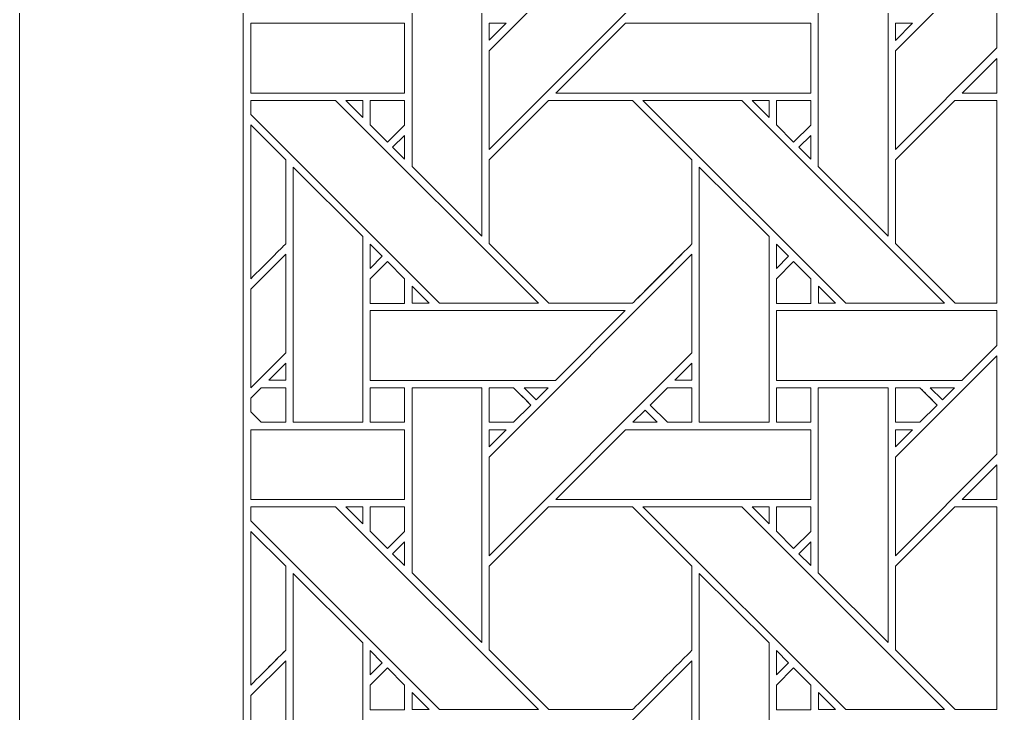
# Model space of a CAD drawing. Header units: inches. Extents: x 4.9 to 19.9, y 3.1 to 15.1.
# Drawn here: x 4.883 to 7.173, y 7.426 to 9.046 of the extents above; entities that cross this region are included whole.
import ezdxf

# ---------------------------------------------------------------- set-up
doc = ezdxf.new("R2010")
doc.units = ezdxf.units.IN
doc.header["$MEASUREMENT"] = 0
doc.layers.add('Design', color=7, linetype='Continuous', lineweight=0)

msp = doc.modelspace()

# ---------------------------------------------------------------- linework, layer by layer
at = {"layer": 'Design'}
for points, knots in [([(4.8829, 15.0948), (4.8829, 15.0948), (4.8829, 3.0948), (4.8829, 3.0948), (4.8829, 3.0948), (19.8829, 3.0948), (19.8829, 3.0948), (19.8829, 3.0948), (19.8829, 15.0948), (19.8829, 15.0948), (19.8829, 15.0948), (4.8829, 15.0948), (4.8829, 15.0948)], [0, 0, 0, 0, 1, 1, 1, 2, 2, 2, 3, 3, 3, 4, 4, 4, 4]), ([(5.4052, 14.5679), (5.4052, 14.5679), (5.4052, 3.6216), (5.4052, 3.6216), (5.4052, 3.6216), (19.3605, 3.6216), (19.3605, 3.6216), (19.3605, 3.6216), (19.3605, 14.5679), (19.3605, 14.5679), (19.3605, 14.5679), (5.4052, 14.5679), (5.4052, 14.5679)], [0, 0, 0, 0, 1, 1, 1, 2, 2, 2, 3, 3, 3, 4, 4, 4, 4]), ([(5.9793, 8.9731), (5.9793, 8.9731), (6.453, 9.4467), (6.453, 9.4467), (6.453, 9.4467), (6.453, 9.2166), (6.453, 9.2166), (6.453, 9.2166), (5.9793, 8.743), (5.9793, 8.743), (5.9793, 8.743), (5.9793, 8.9731), (5.9793, 8.9731)], [0, 0, 0, 0, 1, 1, 1, 2, 2, 2, 3, 3, 3, 4, 4, 4, 4]), ([(6.928, 8.743), (6.928, 8.743), (6.928, 8.9731), (6.928, 8.9731), (6.928, 8.9731), (7.1648, 9.2098), (7.1648, 9.2098), (7.1648, 9.2098), (7.1648, 8.9798), (7.1648, 8.9798), (7.1648, 8.9798), (6.928, 8.743), (6.928, 8.743)], [0, 0, 0, 0, 1, 1, 1, 2, 2, 2, 3, 3, 3, 4, 4, 4, 4]), ([(5.9622, 9.1352), (5.9622, 9.1352), (5.9622, 8.5401), (5.9622, 8.5401), (5.9622, 8.5401), (5.7992, 8.703), (5.7992, 8.703), (5.7992, 8.703), (5.7992, 9.1352), (5.7992, 9.1352), (5.7992, 9.1352), (5.9622, 9.1352), (5.9622, 9.1352)], [0, 0, 0, 0, 1, 1, 1, 2, 2, 2, 3, 3, 3, 4, 4, 4, 4]), ([(6.9109, 9.1352), (6.9109, 9.1352), (6.9109, 8.5401), (6.9109, 8.5401), (6.9109, 8.5401), (6.748, 8.703), (6.748, 8.703), (6.748, 8.703), (6.748, 9.1352), (6.748, 9.1352), (6.748, 9.1352), (6.9109, 9.1352), (6.9109, 9.1352)], [0, 0, 0, 0, 1, 1, 1, 2, 2, 2, 3, 3, 3, 4, 4, 4, 4]), ([(5.4228, 9.0373), (5.4228, 9.0373), (5.7817, 9.0373), (5.7817, 9.0373), (5.7817, 9.0373), (5.7817, 8.8745), (5.7817, 8.8745), (5.7817, 8.8745), (5.4228, 8.8745), (5.4228, 8.8745), (5.4228, 8.8745), (5.4228, 9.0373), (5.4228, 9.0373)], [0, 0, 0, 0, 1, 1, 1, 2, 2, 2, 3, 3, 3, 4, 4, 4, 4]), ([(6.0191, 9.0373), (6.0191, 9.0373), (5.9793, 8.9975), (5.9793, 8.9975), (5.9793, 8.9975), (5.9793, 9.0373), (5.9793, 9.0373), (5.9793, 9.0373), (6.0191, 9.0373), (6.0191, 9.0373)], [0, 0, 0, 0, 1, 1, 1, 2, 2, 2, 3, 3, 3, 3]), ([(6.298, 9.0373), (6.298, 9.0373), (6.7304, 9.0373), (6.7304, 9.0373), (6.7304, 9.0373), (6.7304, 8.8745), (6.7304, 8.8745), (6.7304, 8.8745), (6.1351, 8.8745), (6.1351, 8.8745), (6.1351, 8.8745), (6.298, 9.0373), (6.298, 9.0373)], [0, 0, 0, 0, 1, 1, 1, 2, 2, 2, 3, 3, 3, 4, 4, 4, 4]), ([(6.9679, 9.0373), (6.9679, 9.0373), (6.928, 8.9974), (6.928, 8.9974), (6.928, 8.9974), (6.928, 9.0373), (6.928, 9.0373), (6.928, 9.0373), (6.9679, 9.0373), (6.9679, 9.0373)], [0, 0, 0, 0, 1, 1, 1, 2, 2, 2, 3, 3, 3, 3]), ([(7.1648, 8.9554), (7.1648, 8.9554), (7.1648, 8.8745), (7.1648, 8.8745), (7.1648, 8.8745), (7.0839, 8.8745), (7.0839, 8.8745), (7.0839, 8.8745), (7.1648, 8.9554), (7.1648, 8.9554)], [0, 0, 0, 0, 1, 1, 1, 2, 2, 2, 3, 3, 3, 3]), ([(5.4228, 8.8573), (5.4228, 8.8573), (5.6207, 8.8573), (5.6207, 8.8573), (5.6207, 8.8573), (6.0943, 8.3837), (6.0943, 8.3837), (6.0943, 8.3837), (5.8633, 8.3837), (5.8633, 8.3837), (5.8633, 8.3837), (5.4228, 8.8242), (5.4228, 8.8242), (5.4228, 8.8242), (5.4228, 8.8573), (5.4228, 8.8573)], [0, 0, 0, 0, 1, 1, 1, 2, 2, 2, 3, 3, 3, 4, 4, 4, 5, 5, 5, 5]), ([(5.6842, 8.8573), (5.6842, 8.8573), (5.6842, 8.8175), (5.6842, 8.8175), (5.6842, 8.8175), (5.6448, 8.8573), (5.6448, 8.8573), (5.6448, 8.8573), (5.6842, 8.8573), (5.6842, 8.8573)], [0, 0, 0, 0, 1, 1, 1, 2, 2, 2, 3, 3, 3, 3]), ([(5.7014, 8.8001), (5.7014, 8.8001), (5.7014, 8.8573), (5.7014, 8.8573), (5.7014, 8.8573), (5.7816, 8.8573), (5.7816, 8.8573), (5.7816, 8.8573), (5.7816, 8.7997), (5.7816, 8.7997), (5.7816, 8.7997), (5.7417, 8.7598), (5.7417, 8.7598), (5.7417, 8.7598), (5.7014, 8.8001), (5.7014, 8.8001)], [0, 0, 0, 0, 1, 1, 1, 2, 2, 2, 3, 3, 3, 4, 4, 4, 5, 5, 5, 5]), ([(5.7417, 8.7598), (5.7417, 8.7598), (5.7014, 8.8001), (5.7014, 8.8001), (5.7014, 8.8001), (5.7014, 8.8573), (5.7014, 8.8573), (5.7014, 8.8573), (5.7816, 8.8573), (5.7816, 8.8573), (5.7816, 8.8573), (5.7816, 8.7997), (5.7816, 8.7997), (5.7816, 8.7997), (5.7417, 8.7598), (5.7417, 8.7598)], [0, 0, 0, 0, 1, 1, 1, 2, 2, 2, 3, 3, 3, 4, 4, 4, 5, 5, 5, 5]), ([(6.3142, 8.3837), (6.3142, 8.3837), (6.1185, 8.3837), (6.1185, 8.3837), (6.1185, 8.3837), (5.9792, 8.5229), (5.9792, 8.5229), (5.9792, 8.5229), (5.9792, 8.7186), (5.9792, 8.7186), (5.9792, 8.7186), (6.1179, 8.8573), (6.1179, 8.8573), (6.1179, 8.8573), (6.3142, 8.8573), (6.3142, 8.8573), (6.3142, 8.8573), (6.4529, 8.7186), (6.4529, 8.7186), (6.4529, 8.7186), (6.4529, 8.5224), (6.4529, 8.5224), (6.4351, 8.5045), (6.3232, 8.3927), (6.3142, 8.3837)], [0, 0, 0, 0, 1, 1, 1, 2, 2, 2, 3, 3, 3, 4, 4, 4, 5, 5, 5, 6, 6, 6, 7, 7, 7, 8, 8, 8, 8]), ([(5.9792, 8.7186), (5.9792, 8.7186), (6.1179, 8.8573), (6.1179, 8.8573), (6.1179, 8.8573), (6.3142, 8.8573), (6.3142, 8.8573), (6.3142, 8.8573), (6.4529, 8.7186), (6.4529, 8.7186), (6.4529, 8.7186), (6.4529, 8.5224), (6.4529, 8.5224), (6.4349, 8.5042), (6.323, 8.3925), (6.3142, 8.3837), (6.3142, 8.3837), (6.1185, 8.3837), (6.1185, 8.3837), (6.1185, 8.3837), (5.9792, 8.5229), (5.9792, 8.5229), (5.9792, 8.5229), (5.9792, 8.7186), (5.9792, 8.7186)], [0, 0, 0, 0, 1, 1, 1, 2, 2, 2, 3, 3, 3, 4, 4, 4, 5, 5, 5, 6, 6, 6, 7, 7, 7, 8, 8, 8, 8]), ([(6.5694, 8.8573), (6.5694, 8.8573), (7.043, 8.3837), (7.043, 8.3837), (7.043, 8.3837), (6.812, 8.3837), (6.812, 8.3837), (6.812, 8.3837), (6.3385, 8.8573), (6.3385, 8.8573), (6.3385, 8.8573), (6.5694, 8.8573), (6.5694, 8.8573)], [0, 0, 0, 0, 1, 1, 1, 2, 2, 2, 3, 3, 3, 4, 4, 4, 4]), ([(6.633, 8.8573), (6.633, 8.8573), (6.633, 8.8175), (6.633, 8.8175), (6.633, 8.8175), (6.5935, 8.8573), (6.5935, 8.8573), (6.5935, 8.8573), (6.633, 8.8573), (6.633, 8.8573)], [0, 0, 0, 0, 1, 1, 1, 2, 2, 2, 3, 3, 3, 3]), ([(6.6501, 8.8001), (6.6501, 8.8001), (6.6501, 8.8573), (6.6501, 8.8573), (6.6501, 8.8573), (6.7304, 8.8573), (6.7304, 8.8573), (6.7304, 8.8573), (6.7304, 8.7997), (6.7304, 8.7997), (6.7304, 8.7997), (6.6904, 8.7598), (6.6904, 8.7598), (6.6904, 8.7598), (6.6501, 8.8001), (6.6501, 8.8001)], [0, 0, 0, 0, 1, 1, 1, 2, 2, 2, 3, 3, 3, 4, 4, 4, 5, 5, 5, 5]), ([(6.6904, 8.7598), (6.6904, 8.7598), (6.6501, 8.8001), (6.6501, 8.8001), (6.6501, 8.8001), (6.6501, 8.8573), (6.6501, 8.8573), (6.6501, 8.8573), (6.7304, 8.8573), (6.7304, 8.8573), (6.7304, 8.8573), (6.7304, 8.7997), (6.7304, 8.7997), (6.7304, 8.7997), (6.6904, 8.7598), (6.6904, 8.7598)], [0, 0, 0, 0, 1, 1, 1, 2, 2, 2, 3, 3, 3, 4, 4, 4, 5, 5, 5, 5]), ([(7.0667, 8.8573), (7.0667, 8.8573), (7.1648, 8.8573), (7.1648, 8.8573), (7.1648, 8.8573), (7.1648, 8.3837), (7.1648, 8.3837), (7.1648, 8.3837), (7.0672, 8.3837), (7.0672, 8.3837), (7.0672, 8.3837), (6.928, 8.5229), (6.928, 8.5229), (6.928, 8.5229), (6.928, 8.7186), (6.928, 8.7186), (6.928, 8.7186), (7.0667, 8.8573), (7.0667, 8.8573)], [0, 0, 0, 0, 1, 1, 1, 2, 2, 2, 3, 3, 3, 4, 4, 4, 5, 5, 5, 6, 6, 6, 6]), ([(6.928, 8.7186), (6.928, 8.7186), (7.0667, 8.8573), (7.0667, 8.8573), (7.0667, 8.8573), (7.1648, 8.8573), (7.1648, 8.8573), (7.1648, 8.8573), (7.1648, 8.3837), (7.1648, 8.3837), (7.1648, 8.3837), (7.0672, 8.3837), (7.0672, 8.3837), (7.0672, 8.3837), (6.928, 8.5229), (6.928, 8.5229), (6.928, 8.5229), (6.928, 8.7186), (6.928, 8.7186)], [0, 0, 0, 0, 1, 1, 1, 2, 2, 2, 3, 3, 3, 4, 4, 4, 5, 5, 5, 6, 6, 6, 6]), ([(5.4228, 8.8), (5.4228, 8.8), (5.5042, 8.7186), (5.5042, 8.7186), (5.5042, 8.7186), (5.5042, 8.5224), (5.5042, 8.5224), (5.4944, 8.5126), (5.4566, 8.4748), (5.4228, 8.441), (5.4228, 8.441), (5.4228, 8.8), (5.4228, 8.8)], [0, 0, 0, 0, 1, 1, 1, 2, 2, 2, 3, 3, 3, 4, 4, 4, 4]), ([(5.4228, 8.8), (5.4228, 8.8), (5.5042, 8.7186), (5.5042, 8.7186), (5.5042, 8.7186), (5.5042, 8.5224), (5.5042, 8.5224), (5.4944, 8.5125), (5.4566, 8.4747), (5.4228, 8.441), (5.4228, 8.441), (5.4228, 8.8), (5.4228, 8.8)], [0, 0, 0, 0, 1, 1, 1, 2, 2, 2, 3, 3, 3, 4, 4, 4, 4]), ([(5.7817, 8.7755), (5.7817, 8.7755), (5.7817, 8.7203), (5.7817, 8.7203), (5.7817, 8.7203), (5.7539, 8.7477), (5.7539, 8.7477), (5.7539, 8.7477), (5.7817, 8.7755), (5.7817, 8.7755)], [0, 0, 0, 0, 1, 1, 1, 2, 2, 2, 3, 3, 3, 3]), ([(6.7304, 8.7755), (6.7304, 8.7755), (6.7304, 8.7203), (6.7304, 8.7203), (6.7304, 8.7203), (6.7027, 8.7477), (6.7027, 8.7477), (6.7027, 8.7477), (6.7304, 8.7755), (6.7304, 8.7755)], [0, 0, 0, 0, 1, 1, 1, 2, 2, 2, 3, 3, 3, 3]), ([(5.6841, 8.5394), (5.6841, 8.5394), (5.6841, 8.1057), (5.6841, 8.1057), (5.6841, 8.1057), (5.5214, 8.1057), (5.5214, 8.1057), (5.5214, 8.1057), (5.5214, 8.7015), (5.5214, 8.7015), (5.5214, 8.7015), (5.6841, 8.5394), (5.6841, 8.5394)], [0, 0, 0, 0, 1, 1, 1, 2, 2, 2, 3, 3, 3, 4, 4, 4, 4]), ([(6.6329, 8.5394), (6.6329, 8.5394), (6.6329, 8.1057), (6.6329, 8.1057), (6.6329, 8.1057), (6.4701, 8.1057), (6.4701, 8.1057), (6.4701, 8.1057), (6.4701, 8.7015), (6.4701, 8.7015), (6.4701, 8.7015), (6.6329, 8.5394), (6.6329, 8.5394)], [0, 0, 0, 0, 1, 1, 1, 2, 2, 2, 3, 3, 3, 4, 4, 4, 4]), ([(5.7015, 8.4651), (5.7015, 8.4651), (5.7015, 8.5219), (5.7015, 8.5219), (5.7015, 8.5219), (5.7296, 8.4933), (5.7296, 8.4933), (5.7296, 8.4933), (5.7015, 8.4651), (5.7015, 8.4651)], [0, 0, 0, 0, 1, 1, 1, 2, 2, 2, 3, 3, 3, 3]), ([(6.6502, 8.4651), (6.6502, 8.4651), (6.6502, 8.5219), (6.6502, 8.5219), (6.6502, 8.5219), (6.6784, 8.4933), (6.6784, 8.4933), (6.6784, 8.4933), (6.6502, 8.4651), (6.6502, 8.4651)], [0, 0, 0, 0, 1, 1, 1, 2, 2, 2, 3, 3, 3, 3]), ([(5.4228, 8.4165), (5.4228, 8.4165), (5.5042, 8.498), (5.5042, 8.498), (5.5042, 8.498), (5.5042, 8.2679), (5.5042, 8.2679), (5.5042, 8.2679), (5.4228, 8.1865), (5.4228, 8.1865), (5.4228, 8.1865), (5.4228, 8.4165), (5.4228, 8.4165)], [0, 0, 0, 0, 1, 1, 1, 2, 2, 2, 3, 3, 3, 4, 4, 4, 4]), ([(5.9793, 8.0244), (5.9793, 8.0244), (6.453, 8.498), (6.453, 8.498), (6.453, 8.498), (6.453, 8.2679), (6.453, 8.2679), (6.453, 8.2679), (5.9793, 7.7943), (5.9793, 7.7943), (5.9793, 7.7943), (5.9793, 8.0244), (5.9793, 8.0244)], [0, 0, 0, 0, 1, 1, 1, 2, 2, 2, 3, 3, 3, 4, 4, 4, 4]), ([(5.782, 8.3834), (5.782, 8.3834), (5.7014, 8.3834), (5.7014, 8.3834), (5.7014, 8.3834), (5.7014, 8.4407), (5.7014, 8.4407), (5.7014, 8.4407), (5.7417, 8.4811), (5.7417, 8.4811), (5.7417, 8.4811), (5.782, 8.4407), (5.782, 8.4407), (5.782, 8.4407), (5.782, 8.3834), (5.782, 8.3834)], [0, 0, 0, 0, 1, 1, 1, 2, 2, 2, 3, 3, 3, 4, 4, 4, 5, 5, 5, 5]), ([(5.7417, 8.4811), (5.7417, 8.4811), (5.782, 8.4407), (5.782, 8.4407), (5.782, 8.4407), (5.782, 8.3834), (5.782, 8.3834), (5.782, 8.3834), (5.7014, 8.3834), (5.7014, 8.3834), (5.7014, 8.3834), (5.7014, 8.4407), (5.7014, 8.4407), (5.7014, 8.4407), (5.7417, 8.4811), (5.7417, 8.4811)], [0, 0, 0, 0, 1, 1, 1, 2, 2, 2, 3, 3, 3, 4, 4, 4, 5, 5, 5, 5]), ([(6.7308, 8.3834), (6.7308, 8.3834), (6.6501, 8.3834), (6.6501, 8.3834), (6.6501, 8.3834), (6.6501, 8.4407), (6.6501, 8.4407), (6.6501, 8.4407), (6.6904, 8.4811), (6.6904, 8.4811), (6.6904, 8.4811), (6.7308, 8.4407), (6.7308, 8.4407), (6.7308, 8.4407), (6.7308, 8.3834), (6.7308, 8.3834)], [0, 0, 0, 0, 1, 1, 1, 2, 2, 2, 3, 3, 3, 4, 4, 4, 5, 5, 5, 5]), ([(6.6904, 8.4811), (6.6904, 8.4811), (6.7308, 8.4407), (6.7308, 8.4407), (6.7308, 8.4407), (6.7308, 8.3834), (6.7308, 8.3834), (6.7308, 8.3834), (6.6501, 8.3834), (6.6501, 8.3834), (6.6501, 8.3834), (6.6501, 8.4407), (6.6501, 8.4407), (6.6501, 8.4407), (6.6904, 8.4811), (6.6904, 8.4811)], [0, 0, 0, 0, 1, 1, 1, 2, 2, 2, 3, 3, 3, 4, 4, 4, 5, 5, 5, 5]), ([(5.7994, 8.3837), (5.7994, 8.3837), (5.7994, 8.4235), (5.7994, 8.4235), (5.7994, 8.4235), (5.8391, 8.3837), (5.8391, 8.3837), (5.8391, 8.3837), (5.7994, 8.3837), (5.7994, 8.3837)], [0, 0, 0, 0, 1, 1, 1, 2, 2, 2, 3, 3, 3, 3]), ([(6.7481, 8.3837), (6.7481, 8.3837), (6.7481, 8.4235), (6.7481, 8.4235), (6.7481, 8.4235), (6.7878, 8.3837), (6.7878, 8.3837), (6.7878, 8.3837), (6.7481, 8.3837), (6.7481, 8.3837)], [0, 0, 0, 0, 1, 1, 1, 2, 2, 2, 3, 3, 3, 3]), ([(5.7015, 8.2037), (5.7015, 8.2037), (5.7015, 8.3664), (5.7015, 8.3664), (5.7015, 8.3664), (6.2972, 8.3664), (6.2972, 8.3664), (6.2972, 8.3664), (6.1344, 8.2037), (6.1344, 8.2037), (6.1344, 8.2037), (5.7015, 8.2037), (5.7015, 8.2037)], [0, 0, 0, 0, 1, 1, 1, 2, 2, 2, 3, 3, 3, 4, 4, 4, 4]), ([(6.6502, 8.2037), (6.6502, 8.2037), (6.6502, 8.3664), (6.6502, 8.3664), (6.6502, 8.3664), (7.1648, 8.3664), (7.1648, 8.3664), (7.1648, 8.3664), (7.1648, 8.2854), (7.1648, 8.2854), (7.1648, 8.2854), (7.0832, 8.2037), (7.0832, 8.2037), (7.0832, 8.2037), (6.6502, 8.2037), (6.6502, 8.2037)], [0, 0, 0, 0, 1, 1, 1, 2, 2, 2, 3, 3, 3, 4, 4, 4, 5, 5, 5, 5]), ([(6.928, 7.7943), (6.928, 7.7943), (6.928, 8.0244), (6.928, 8.0244), (6.928, 8.0244), (7.1648, 8.2611), (7.1648, 8.2611), (7.1648, 8.2611), (7.1648, 8.031), (7.1648, 8.031), (7.1648, 8.031), (6.928, 7.7943), (6.928, 7.7943)], [0, 0, 0, 0, 1, 1, 1, 2, 2, 2, 3, 3, 3, 4, 4, 4, 4]), ([(5.5042, 8.2435), (5.5042, 8.2435), (5.5042, 8.2038), (5.5042, 8.2038), (5.5042, 8.2038), (5.4645, 8.2038), (5.4645, 8.2038), (5.4645, 8.2038), (5.5042, 8.2435), (5.5042, 8.2435)], [0, 0, 0, 0, 1, 1, 1, 2, 2, 2, 3, 3, 3, 3]), ([(6.4132, 8.2038), (6.4132, 8.2038), (6.453, 8.2435), (6.453, 8.2435), (6.453, 8.2435), (6.453, 8.2038), (6.453, 8.2038), (6.453, 8.2038), (6.4132, 8.2038), (6.4132, 8.2038)], [0, 0, 0, 0, 1, 1, 1, 2, 2, 2, 3, 3, 3, 3]), ([(5.5042, 8.1057), (5.5042, 8.1057), (5.4471, 8.1057), (5.4471, 8.1057), (5.4471, 8.1057), (5.4228, 8.13), (5.4228, 8.13), (5.4228, 8.13), (5.4228, 8.1621), (5.4228, 8.1621), (5.4228, 8.1621), (5.4471, 8.1865), (5.4471, 8.1865), (5.4471, 8.1865), (5.5042, 8.1865), (5.5042, 8.1865), (5.5042, 8.1865), (5.5042, 8.1057), (5.5042, 8.1057)], [0, 0, 0, 0, 1, 1, 1, 2, 2, 2, 3, 3, 3, 4, 4, 4, 5, 5, 5, 6, 6, 6, 6]), ([(5.4228, 8.1621), (5.4228, 8.1621), (5.4471, 8.1865), (5.4471, 8.1865), (5.4471, 8.1865), (5.5042, 8.1865), (5.5042, 8.1865), (5.5042, 8.1865), (5.5042, 8.1057), (5.5042, 8.1057), (5.5042, 8.1057), (5.4471, 8.1057), (5.4471, 8.1057), (5.4471, 8.1057), (5.4228, 8.13), (5.4228, 8.13), (5.4228, 8.13), (5.4228, 8.1621), (5.4228, 8.1621)], [0, 0, 0, 0, 1, 1, 1, 2, 2, 2, 3, 3, 3, 4, 4, 4, 5, 5, 5, 6, 6, 6, 6]), ([(5.7014, 8.1057), (5.7014, 8.1057), (5.7014, 8.1865), (5.7014, 8.1865), (5.7014, 8.1865), (5.7816, 8.1865), (5.7816, 8.1865), (5.7816, 8.1865), (5.7816, 8.1057), (5.7816, 8.1057), (5.7816, 8.1057), (5.7014, 8.1057), (5.7014, 8.1057)], [0, 0, 0, 0, 1, 1, 1, 2, 2, 2, 3, 3, 3, 4, 4, 4, 4]), ([(5.7816, 8.1865), (5.7816, 8.1865), (5.7816, 8.1057), (5.7816, 8.1057), (5.7816, 8.1057), (5.7014, 8.1057), (5.7014, 8.1057), (5.7014, 8.1057), (5.7014, 8.1865), (5.7014, 8.1865), (5.7014, 8.1865), (5.7816, 8.1865), (5.7816, 8.1865)], [0, 0, 0, 0, 1, 1, 1, 2, 2, 2, 3, 3, 3, 4, 4, 4, 4]), ([(5.9622, 8.1865), (5.9622, 8.1865), (5.9622, 7.5914), (5.9622, 7.5914), (5.9622, 7.5914), (5.7992, 7.7543), (5.7992, 7.7543), (5.7992, 7.7543), (5.7992, 8.1865), (5.7992, 8.1865), (5.7992, 8.1865), (5.9622, 8.1865), (5.9622, 8.1865)], [0, 0, 0, 0, 1, 1, 1, 2, 2, 2, 3, 3, 3, 4, 4, 4, 4]), ([(5.9792, 8.1057), (5.9792, 8.1057), (5.9792, 8.1865), (5.9792, 8.1865), (5.9792, 8.1865), (6.0363, 8.1865), (6.0363, 8.1865), (6.0414, 8.1813), (6.0722, 8.1505), (6.0766, 8.1461), (6.0766, 8.1461), (6.0362, 8.1057), (6.0362, 8.1057), (6.0362, 8.1057), (5.9792, 8.1057), (5.9792, 8.1057)], [0, 0, 0, 0, 1, 1, 1, 2, 2, 2, 3, 3, 3, 4, 4, 4, 5, 5, 5, 5]), ([(6.0766, 8.1461), (6.0766, 8.1461), (6.0362, 8.1057), (6.0362, 8.1057), (6.0362, 8.1057), (5.9792, 8.1057), (5.9792, 8.1057), (5.9792, 8.1057), (5.9792, 8.1865), (5.9792, 8.1865), (5.9792, 8.1865), (6.0363, 8.1865), (6.0363, 8.1865), (6.0416, 8.1812), (6.0724, 8.1504), (6.0766, 8.1461)], [0, 0, 0, 0, 1, 1, 1, 2, 2, 2, 3, 3, 3, 4, 4, 4, 5, 5, 5, 5]), ([(6.0607, 8.1865), (6.0607, 8.1865), (6.1172, 8.1865), (6.1172, 8.1865), (6.1172, 8.1865), (6.0889, 8.1583), (6.0889, 8.1583), (6.0889, 8.1583), (6.0607, 8.1865), (6.0607, 8.1865)], [0, 0, 0, 0, 1, 1, 1, 2, 2, 2, 3, 3, 3, 3]), ([(6.4529, 8.1057), (6.4529, 8.1057), (6.3958, 8.1057), (6.3958, 8.1057), (6.3958, 8.1057), (6.3554, 8.1461), (6.3554, 8.1461), (6.3554, 8.1461), (6.3959, 8.1865), (6.3959, 8.1865), (6.3959, 8.1865), (6.4529, 8.1865), (6.4529, 8.1865), (6.4529, 8.1865), (6.4529, 8.1057), (6.4529, 8.1057)], [0, 0, 0, 0, 1, 1, 1, 2, 2, 2, 3, 3, 3, 4, 4, 4, 5, 5, 5, 5]), ([(6.3554, 8.1461), (6.3554, 8.1461), (6.3959, 8.1865), (6.3959, 8.1865), (6.3959, 8.1865), (6.4529, 8.1865), (6.4529, 8.1865), (6.4529, 8.1865), (6.4529, 8.1057), (6.4529, 8.1057), (6.4529, 8.1057), (6.3958, 8.1057), (6.3958, 8.1057), (6.3958, 8.1057), (6.3554, 8.1461), (6.3554, 8.1461)], [0, 0, 0, 0, 1, 1, 1, 2, 2, 2, 3, 3, 3, 4, 4, 4, 5, 5, 5, 5]), ([(6.6501, 8.1057), (6.6501, 8.1057), (6.6501, 8.1865), (6.6501, 8.1865), (6.6501, 8.1865), (6.7304, 8.1865), (6.7304, 8.1865), (6.7304, 8.1865), (6.7304, 8.1057), (6.7304, 8.1057), (6.7304, 8.1057), (6.6501, 8.1057), (6.6501, 8.1057)], [0, 0, 0, 0, 1, 1, 1, 2, 2, 2, 3, 3, 3, 4, 4, 4, 4]), ([(6.7304, 8.1865), (6.7304, 8.1865), (6.7304, 8.1057), (6.7304, 8.1057), (6.7304, 8.1057), (6.6501, 8.1057), (6.6501, 8.1057), (6.6501, 8.1057), (6.6501, 8.1865), (6.6501, 8.1865), (6.6501, 8.1865), (6.7304, 8.1865), (6.7304, 8.1865)], [0, 0, 0, 0, 1, 1, 1, 2, 2, 2, 3, 3, 3, 4, 4, 4, 4]), ([(6.9109, 8.1865), (6.9109, 8.1865), (6.9109, 7.5914), (6.9109, 7.5914), (6.9109, 7.5914), (6.748, 7.7543), (6.748, 7.7543), (6.748, 7.7543), (6.748, 8.1865), (6.748, 8.1865), (6.748, 8.1865), (6.9109, 8.1865), (6.9109, 8.1865)], [0, 0, 0, 0, 1, 1, 1, 2, 2, 2, 3, 3, 3, 4, 4, 4, 4]), ([(6.985, 8.1865), (6.9902, 8.1813), (7.021, 8.1505), (7.0254, 8.1461), (7.0254, 8.1461), (6.985, 8.1057), (6.985, 8.1057), (6.985, 8.1057), (6.928, 8.1057), (6.928, 8.1057), (6.928, 8.1057), (6.928, 8.1865), (6.928, 8.1865), (6.928, 8.1865), (6.985, 8.1865), (6.985, 8.1865)], [0, 0, 0, 0, 1, 1, 1, 2, 2, 2, 3, 3, 3, 4, 4, 4, 5, 5, 5, 5]), ([(7.011, 8.1605), (7.011, 8.1605), (7.0254, 8.1461), (7.0254, 8.1461), (7.0254, 8.1461), (6.985, 8.1057), (6.985, 8.1057), (6.985, 8.1057), (6.928, 8.1057), (6.928, 8.1057), (6.928, 8.1057), (6.928, 8.1865), (6.928, 8.1865), (6.928, 8.1865), (6.985, 8.1865), (6.985, 8.1865), (6.9907, 8.1809), (7.0014, 8.1702), (7.011, 8.1605)], [0, 0, 0, 0, 1, 1, 1, 2, 2, 2, 3, 3, 3, 4, 4, 4, 5, 5, 5, 6, 6, 6, 6]), ([(7.0095, 8.1865), (7.0095, 8.1865), (7.0659, 8.1865), (7.0659, 8.1865), (7.0659, 8.1865), (7.0376, 8.1583), (7.0376, 8.1583), (7.0376, 8.1583), (7.0095, 8.1865), (7.0095, 8.1865)], [0, 0, 0, 0, 1, 1, 1, 2, 2, 2, 3, 3, 3, 3]), ([(6.3716, 8.1057), (6.3716, 8.1057), (6.3151, 8.1057), (6.3151, 8.1057), (6.3151, 8.1057), (6.3434, 8.1339), (6.3434, 8.1339), (6.3434, 8.1339), (6.3716, 8.1057), (6.3716, 8.1057)], [0, 0, 0, 0, 1, 1, 1, 2, 2, 2, 3, 3, 3, 3]), ([(5.4228, 8.0885), (5.4228, 8.0885), (5.7817, 8.0885), (5.7817, 8.0885), (5.7817, 8.0885), (5.7817, 7.9257), (5.7817, 7.9257), (5.7817, 7.9257), (5.4228, 7.9257), (5.4228, 7.9257), (5.4228, 7.9257), (5.4228, 8.0885), (5.4228, 8.0885)], [0, 0, 0, 0, 1, 1, 1, 2, 2, 2, 3, 3, 3, 4, 4, 4, 4]), ([(6.0191, 8.0885), (6.0191, 8.0885), (5.9793, 8.0487), (5.9793, 8.0487), (5.9793, 8.0487), (5.9793, 8.0885), (5.9793, 8.0885), (5.9793, 8.0885), (6.0191, 8.0885), (6.0191, 8.0885)], [0, 0, 0, 0, 1, 1, 1, 2, 2, 2, 3, 3, 3, 3]), ([(6.298, 8.0885), (6.298, 8.0885), (6.7304, 8.0885), (6.7304, 8.0885), (6.7304, 8.0885), (6.7304, 7.9257), (6.7304, 7.9257), (6.7304, 7.9257), (6.1351, 7.9257), (6.1351, 7.9257), (6.1351, 7.9257), (6.298, 8.0885), (6.298, 8.0885)], [0, 0, 0, 0, 1, 1, 1, 2, 2, 2, 3, 3, 3, 4, 4, 4, 4]), ([(6.9679, 8.0885), (6.9679, 8.0885), (6.928, 8.0487), (6.928, 8.0487), (6.928, 8.0487), (6.928, 8.0885), (6.928, 8.0885), (6.928, 8.0885), (6.9679, 8.0885), (6.9679, 8.0885)], [0, 0, 0, 0, 1, 1, 1, 2, 2, 2, 3, 3, 3, 3]), ([(7.1648, 8.0066), (7.1648, 8.0066), (7.1648, 7.9257), (7.1648, 7.9257), (7.1648, 7.9257), (7.0839, 7.9257), (7.0839, 7.9257), (7.0839, 7.9257), (7.1648, 8.0066), (7.1648, 8.0066)], [0, 0, 0, 0, 1, 1, 1, 2, 2, 2, 3, 3, 3, 3]), ([(5.4228, 7.9086), (5.4228, 7.9086), (5.6207, 7.9086), (5.6207, 7.9086), (5.6207, 7.9086), (6.0943, 7.435), (6.0943, 7.435), (6.0943, 7.435), (5.8633, 7.435), (5.8633, 7.435), (5.8633, 7.435), (5.4228, 7.8755), (5.4228, 7.8755), (5.4228, 7.8755), (5.4228, 7.9086), (5.4228, 7.9086)], [0, 0, 0, 0, 1, 1, 1, 2, 2, 2, 3, 3, 3, 4, 4, 4, 5, 5, 5, 5]), ([(5.6842, 7.9086), (5.6842, 7.9086), (5.6842, 7.8688), (5.6842, 7.8688), (5.6842, 7.8688), (5.6448, 7.9086), (5.6448, 7.9086), (5.6448, 7.9086), (5.6842, 7.9086), (5.6842, 7.9086)], [0, 0, 0, 0, 1, 1, 1, 2, 2, 2, 3, 3, 3, 3]), ([(5.7816, 7.9086), (5.7816, 7.9086), (5.7816, 7.851), (5.7816, 7.851), (5.7816, 7.851), (5.7417, 7.8111), (5.7417, 7.8111), (5.7417, 7.8111), (5.7014, 7.8514), (5.7014, 7.8514), (5.7014, 7.8514), (5.7014, 7.9086), (5.7014, 7.9086), (5.7014, 7.9086), (5.7816, 7.9086), (5.7816, 7.9086)], [0, 0, 0, 0, 1, 1, 1, 2, 2, 2, 3, 3, 3, 4, 4, 4, 5, 5, 5, 5]), ([(5.7417, 7.8111), (5.7417, 7.8111), (5.7014, 7.8514), (5.7014, 7.8514), (5.7014, 7.8514), (5.7014, 7.9086), (5.7014, 7.9086), (5.7014, 7.9086), (5.7816, 7.9086), (5.7816, 7.9086), (5.7816, 7.9086), (5.7816, 7.851), (5.7816, 7.851), (5.7816, 7.851), (5.7417, 7.8111), (5.7417, 7.8111)], [0, 0, 0, 0, 1, 1, 1, 2, 2, 2, 3, 3, 3, 4, 4, 4, 5, 5, 5, 5]), ([(6.3142, 7.435), (6.3142, 7.435), (6.1185, 7.435), (6.1185, 7.435), (6.1185, 7.435), (5.9792, 7.5742), (5.9792, 7.5742), (5.9792, 7.5742), (5.9792, 7.7699), (5.9792, 7.7699), (5.9792, 7.7699), (6.118, 7.9086), (6.118, 7.9086), (6.118, 7.9086), (6.3142, 7.9086), (6.3142, 7.9086), (6.3142, 7.9086), (6.4529, 7.7699), (6.4529, 7.7699), (6.4529, 7.7699), (6.4529, 7.5737), (6.4529, 7.5737), (6.4351, 7.5557), (6.3232, 7.444), (6.3142, 7.435)], [0, 0, 0, 0, 1, 1, 1, 2, 2, 2, 3, 3, 3, 4, 4, 4, 5, 5, 5, 6, 6, 6, 7, 7, 7, 8, 8, 8, 8]), ([(5.9792, 7.7699), (5.9792, 7.7699), (6.118, 7.9086), (6.118, 7.9086), (6.118, 7.9086), (6.3142, 7.9086), (6.3142, 7.9086), (6.3142, 7.9086), (6.4529, 7.7699), (6.4529, 7.7699), (6.4529, 7.7699), (6.4529, 7.5737), (6.4529, 7.5737), (6.4351, 7.5557), (6.3232, 7.444), (6.3142, 7.435), (6.3142, 7.435), (6.1185, 7.435), (6.1185, 7.435), (6.1185, 7.435), (5.9792, 7.5742), (5.9792, 7.5742), (5.9792, 7.5742), (5.9792, 7.7699), (5.9792, 7.7699)], [0, 0, 0, 0, 1, 1, 1, 2, 2, 2, 3, 3, 3, 4, 4, 4, 5, 5, 5, 6, 6, 6, 7, 7, 7, 8, 8, 8, 8]), ([(6.5694, 7.9086), (6.5694, 7.9086), (7.043, 7.435), (7.043, 7.435), (7.043, 7.435), (6.812, 7.435), (6.812, 7.435), (6.812, 7.435), (6.3385, 7.9086), (6.3385, 7.9086), (6.3385, 7.9086), (6.5694, 7.9086), (6.5694, 7.9086)], [0, 0, 0, 0, 1, 1, 1, 2, 2, 2, 3, 3, 3, 4, 4, 4, 4]), ([(6.633, 7.9086), (6.633, 7.9086), (6.633, 7.8688), (6.633, 7.8688), (6.633, 7.8688), (6.5935, 7.9086), (6.5935, 7.9086), (6.5935, 7.9086), (6.633, 7.9086), (6.633, 7.9086)], [0, 0, 0, 0, 1, 1, 1, 2, 2, 2, 3, 3, 3, 3]), ([(6.6501, 7.8514), (6.6501, 7.8514), (6.6501, 7.9086), (6.6501, 7.9086), (6.6501, 7.9086), (6.7304, 7.9086), (6.7304, 7.9086), (6.7304, 7.9086), (6.7304, 7.851), (6.7304, 7.851), (6.7304, 7.851), (6.6904, 7.8111), (6.6904, 7.8111), (6.6904, 7.8111), (6.6501, 7.8514), (6.6501, 7.8514)], [0, 0, 0, 0, 1, 1, 1, 2, 2, 2, 3, 3, 3, 4, 4, 4, 5, 5, 5, 5]), ([(6.6904, 7.8111), (6.6904, 7.8111), (6.6501, 7.8514), (6.6501, 7.8514), (6.6501, 7.8514), (6.6501, 7.9086), (6.6501, 7.9086), (6.6501, 7.9086), (6.7304, 7.9086), (6.7304, 7.9086), (6.7304, 7.9086), (6.7304, 7.851), (6.7304, 7.851), (6.7304, 7.851), (6.6904, 7.8111), (6.6904, 7.8111)], [0, 0, 0, 0, 1, 1, 1, 2, 2, 2, 3, 3, 3, 4, 4, 4, 5, 5, 5, 5]), ([(7.0667, 7.9086), (7.0667, 7.9086), (7.1648, 7.9086), (7.1648, 7.9086), (7.1648, 7.9086), (7.1648, 7.435), (7.1648, 7.435), (7.1648, 7.435), (7.0672, 7.435), (7.0672, 7.435), (7.0672, 7.435), (6.928, 7.5742), (6.928, 7.5742), (6.928, 7.5742), (6.928, 7.7699), (6.928, 7.7699), (6.928, 7.7699), (7.0667, 7.9086), (7.0667, 7.9086)], [0, 0, 0, 0, 1, 1, 1, 2, 2, 2, 3, 3, 3, 4, 4, 4, 5, 5, 5, 6, 6, 6, 6]), ([(6.928, 7.7699), (6.928, 7.7699), (7.0667, 7.9086), (7.0667, 7.9086), (7.0667, 7.9086), (7.1648, 7.9086), (7.1648, 7.9086), (7.1648, 7.9086), (7.1648, 7.435), (7.1648, 7.435), (7.1648, 7.435), (7.0672, 7.435), (7.0672, 7.435), (7.0672, 7.435), (6.928, 7.5742), (6.928, 7.5742), (6.928, 7.5742), (6.928, 7.7699), (6.928, 7.7699)], [0, 0, 0, 0, 1, 1, 1, 2, 2, 2, 3, 3, 3, 4, 4, 4, 5, 5, 5, 6, 6, 6, 6]), ([(5.4228, 7.8512), (5.4228, 7.8512), (5.5042, 7.7699), (5.5042, 7.7699), (5.5042, 7.7699), (5.5042, 7.5737), (5.5042, 7.5737), (5.4944, 7.5638), (5.4566, 7.526), (5.4228, 7.4923), (5.4228, 7.4923), (5.4228, 7.8512), (5.4228, 7.8512)], [0, 0, 0, 0, 1, 1, 1, 2, 2, 2, 3, 3, 3, 4, 4, 4, 4]), ([(5.4228, 7.8512), (5.4228, 7.8512), (5.5042, 7.7699), (5.5042, 7.7699), (5.5042, 7.7699), (5.5042, 7.5737), (5.5042, 7.5737), (5.4942, 7.5636), (5.4565, 7.5259), (5.4228, 7.4923), (5.4228, 7.4923), (5.4228, 7.8512), (5.4228, 7.8512)], [0, 0, 0, 0, 1, 1, 1, 2, 2, 2, 3, 3, 3, 4, 4, 4, 4]), ([(5.7817, 7.8268), (5.7817, 7.8268), (5.7817, 7.7716), (5.7817, 7.7716), (5.7817, 7.7716), (5.7539, 7.799), (5.7539, 7.799), (5.7539, 7.799), (5.7817, 7.8268), (5.7817, 7.8268)], [0, 0, 0, 0, 1, 1, 1, 2, 2, 2, 3, 3, 3, 3]), ([(6.7304, 7.8268), (6.7304, 7.8268), (6.7304, 7.7716), (6.7304, 7.7716), (6.7304, 7.7716), (6.7027, 7.799), (6.7027, 7.799), (6.7027, 7.799), (6.7304, 7.8268), (6.7304, 7.8268)], [0, 0, 0, 0, 1, 1, 1, 2, 2, 2, 3, 3, 3, 3]), ([(5.6841, 7.5906), (5.6841, 7.5906), (5.6841, 7.157), (5.6841, 7.157), (5.6841, 7.157), (5.5214, 7.157), (5.5214, 7.157), (5.5214, 7.157), (5.5214, 7.7528), (5.5214, 7.7528), (5.5214, 7.7528), (5.6841, 7.5906), (5.6841, 7.5906)], [0, 0, 0, 0, 1, 1, 1, 2, 2, 2, 3, 3, 3, 4, 4, 4, 4]), ([(6.6329, 7.5906), (6.6329, 7.5906), (6.6329, 7.157), (6.6329, 7.157), (6.6329, 7.157), (6.4701, 7.157), (6.4701, 7.157), (6.4701, 7.157), (6.4701, 7.7528), (6.4701, 7.7528), (6.4701, 7.7528), (6.6329, 7.5906), (6.6329, 7.5906)], [0, 0, 0, 0, 1, 1, 1, 2, 2, 2, 3, 3, 3, 4, 4, 4, 4]), ([(5.7015, 7.5164), (5.7015, 7.5164), (5.7015, 7.5732), (5.7015, 7.5732), (5.7015, 7.5732), (5.7296, 7.5446), (5.7296, 7.5446), (5.7296, 7.5446), (5.7015, 7.5164), (5.7015, 7.5164)], [0, 0, 0, 0, 1, 1, 1, 2, 2, 2, 3, 3, 3, 3]), ([(6.6502, 7.5164), (6.6502, 7.5164), (6.6502, 7.5732), (6.6502, 7.5732), (6.6502, 7.5732), (6.6784, 7.5446), (6.6784, 7.5446), (6.6784, 7.5446), (6.6502, 7.5164), (6.6502, 7.5164)], [0, 0, 0, 0, 1, 1, 1, 2, 2, 2, 3, 3, 3, 3]), ([(5.4228, 7.4677), (5.4228, 7.4677), (5.5042, 7.5492), (5.5042, 7.5492), (5.5042, 7.5492), (5.5042, 7.3192), (5.5042, 7.3192), (5.5042, 7.3192), (5.4228, 7.2377), (5.4228, 7.2377), (5.4228, 7.2377), (5.4228, 7.4677), (5.4228, 7.4677)], [0, 0, 0, 0, 1, 1, 1, 2, 2, 2, 3, 3, 3, 4, 4, 4, 4]), ([(5.9793, 7.0756), (5.9793, 7.0756), (6.453, 7.5492), (6.453, 7.5492), (6.453, 7.5492), (6.453, 7.3192), (6.453, 7.3192), (6.453, 7.3192), (5.9793, 6.8455), (5.9793, 6.8455), (5.9793, 6.8455), (5.9793, 7.0756), (5.9793, 7.0756)], [0, 0, 0, 0, 1, 1, 1, 2, 2, 2, 3, 3, 3, 4, 4, 4, 4]), ([(5.782, 7.4347), (5.782, 7.4347), (5.7014, 7.4347), (5.7014, 7.4347), (5.7014, 7.4347), (5.7014, 7.492), (5.7014, 7.492), (5.7014, 7.492), (5.7416, 7.5323), (5.7416, 7.5323), (5.7416, 7.5323), (5.782, 7.492), (5.782, 7.492), (5.782, 7.492), (5.782, 7.4347), (5.782, 7.4347)], [0, 0, 0, 0, 1, 1, 1, 2, 2, 2, 3, 3, 3, 4, 4, 4, 5, 5, 5, 5]), ([(5.7418, 7.5323), (5.7418, 7.5323), (5.782, 7.492), (5.782, 7.492), (5.782, 7.492), (5.782, 7.4347), (5.782, 7.4347), (5.782, 7.4347), (5.7014, 7.4347), (5.7014, 7.4347), (5.7014, 7.4347), (5.7014, 7.492), (5.7014, 7.492), (5.7014, 7.492), (5.7418, 7.5323), (5.7418, 7.5323)], [0, 0, 0, 0, 1, 1, 1, 2, 2, 2, 3, 3, 3, 4, 4, 4, 5, 5, 5, 5]), ([(6.7308, 7.4347), (6.7308, 7.4347), (6.6501, 7.4347), (6.6501, 7.4347), (6.6501, 7.4347), (6.6501, 7.492), (6.6501, 7.492), (6.6501, 7.492), (6.6904, 7.5323), (6.6904, 7.5323), (6.6904, 7.5323), (6.7308, 7.492), (6.7308, 7.492), (6.7308, 7.492), (6.7308, 7.4347), (6.7308, 7.4347)], [0, 0, 0, 0, 1, 1, 1, 2, 2, 2, 3, 3, 3, 4, 4, 4, 5, 5, 5, 5]), ([(6.6904, 7.5323), (6.6904, 7.5323), (6.7308, 7.492), (6.7308, 7.492), (6.7308, 7.492), (6.7308, 7.4347), (6.7308, 7.4347), (6.7308, 7.4347), (6.6501, 7.4347), (6.6501, 7.4347), (6.6501, 7.4347), (6.6501, 7.492), (6.6501, 7.492), (6.6501, 7.492), (6.6904, 7.5323), (6.6904, 7.5323)], [0, 0, 0, 0, 1, 1, 1, 2, 2, 2, 3, 3, 3, 4, 4, 4, 5, 5, 5, 5]), ([(5.7994, 7.4349), (5.7994, 7.4349), (5.7994, 7.4747), (5.7994, 7.4747), (5.7994, 7.4747), (5.8391, 7.4349), (5.8391, 7.4349), (5.8391, 7.4349), (5.7994, 7.4349), (5.7994, 7.4349)], [0, 0, 0, 0, 1, 1, 1, 2, 2, 2, 3, 3, 3, 3]), ([(6.7481, 7.4349), (6.7481, 7.4349), (6.7481, 7.4747), (6.7481, 7.4747), (6.7481, 7.4747), (6.7878, 7.4349), (6.7878, 7.4349), (6.7878, 7.4349), (6.7481, 7.4349), (6.7481, 7.4349)], [0, 0, 0, 0, 1, 1, 1, 2, 2, 2, 3, 3, 3, 3])]:
    msp.add_open_spline(points, degree=3, knots=knots, dxfattribs=at)

doc.saveas('drawing.dxf')
